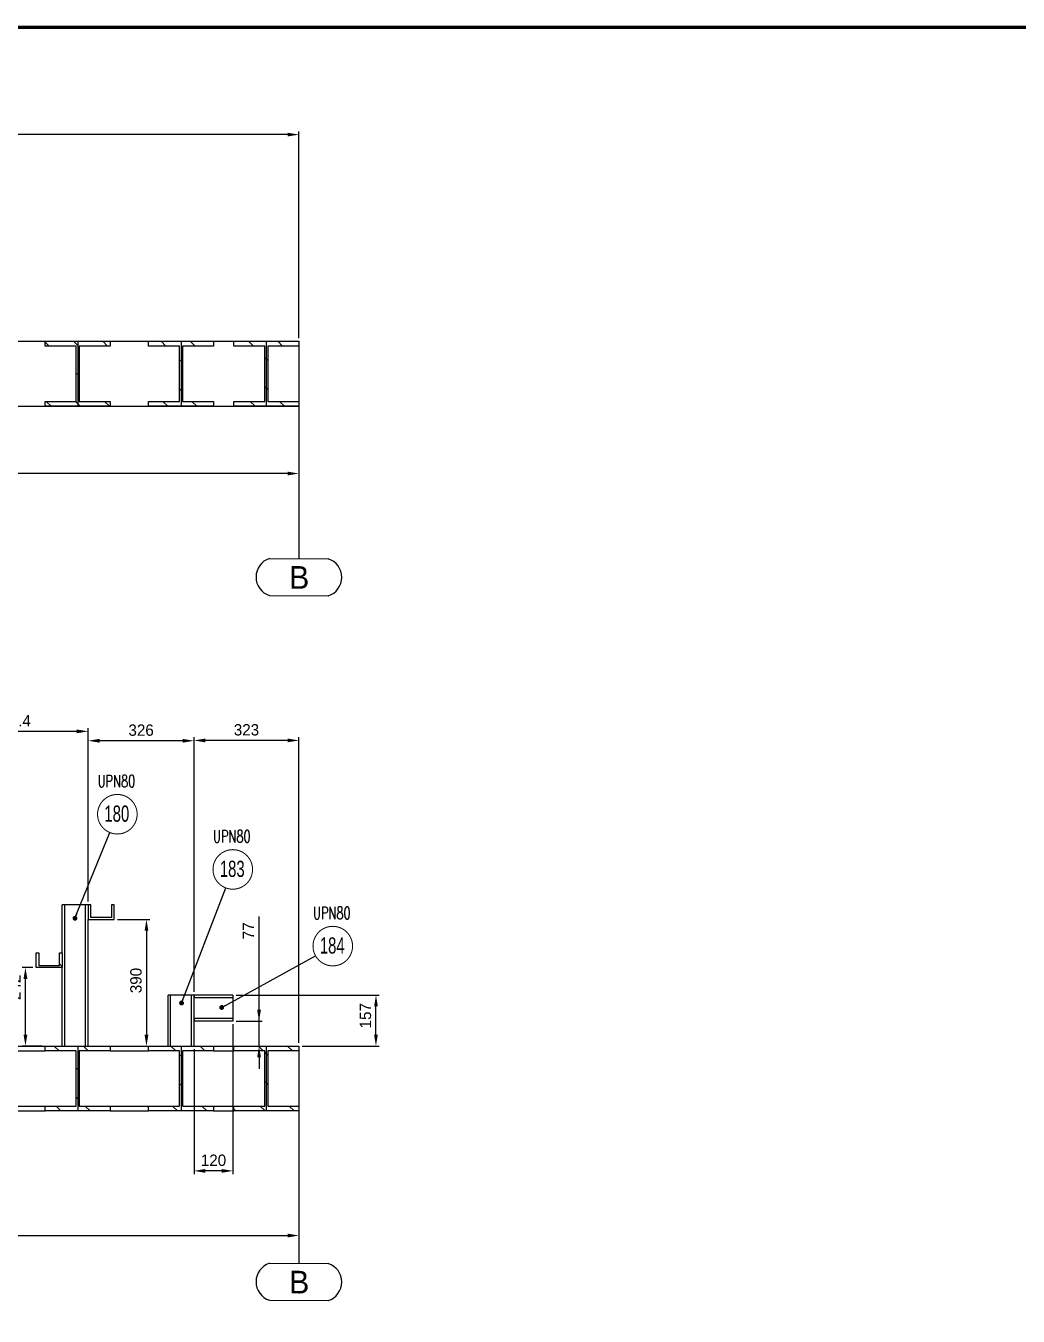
# Model space of a CAD drawing. Header units: millimetres. Extents: x 0 to 16187, y -20471 to 6290.
# Drawn here: x 2025.7 to 2331.3, y 3026.1 to 3423.6 of the extents above; entities that cross this region are included whole.
import ezdxf
from ezdxf.enums import TextEntityAlignment as Align

# ---------------------------------------------------------------- set-up
doc = ezdxf.new("R2010")
doc.units = ezdxf.units.MM
doc.header["$PDSIZE"] = -1
doc.layers.add('BORDER1', color=3, linetype='Continuous')
doc.layers.add('BORDER2', color=7, linetype='Continuous')
doc.styles.add('MtXpl_txt_shx', font='txt.shx', dxfattribs={"height": 0.2})
doc.styles.add('ROMANC', font='ROMANC', dxfattribs={"height": 5})
doc.styles.add('ROMANS', font='ROMANS.shx', dxfattribs={"width": 0.8})
doc.styles.add('ROMANT', font='ROMANT', dxfattribs={"height": 4})
doc.styles.add('SLDTEXTSTYLE2', font='TXT', dxfattribs={"width": 0.686449})
doc.dimstyles.new('AM_ISO', dxfattribs={"dimtxt": 3.5, "dimasz": 3.5, "dimexe": 1, "dimexo": 1, "dimgap": 1.5, "dimtad": 1, "dimdsep": 46, "dimtxsty": 'Standard', "dimcen": 0, "dimclrd": 1, "dimclre": 1, "dimclrt": 1, "dimadec": 0, "dimazin": 2, "dimtp": 0.1, "dimtm": 0.1, "dimtfac": 0.71, "dimtdec": 3, "dimtmove": 0, "dimatfit": 3, "dimfxl": 1, "dimlwd": -1, "dimlwe": -1, "dimarcsym": 1})
doc.dimstyles.new('AM_ISO$7', dxfattribs={"dimtxt": 3.5, "dimasz": 3.5, "dimexe": 1, "dimexo": 1, "dimgap": 1.5, "dimtad": 1, "dimtoh": 1, "dimdsep": 46, "dimtxsty": 'Standard', "dimcen": 0, "dimclrd": 1, "dimclre": 1, "dimclrt": 1, "dimadec": 0, "dimazin": 2, "dimtp": 0.1, "dimtm": 0.1, "dimtfac": 0.71, "dimtdec": 3, "dimtmove": 0, "dimatfit": 3, "dimfxl": 1, "dimlwd": -1, "dimlwe": -1, "dimarcsym": 1})
pattern_1 = [(135, (419.019, 1580.261), (-4.490128, -4.490128), [])]
pattern_2 = [(135, (419.019, 3584.333), (-4.490128, -4.490128), [])]

# ---------------------------------------------------------------- blocks, each defined once
blk = doc.blocks.new('*D3782')
at = {"color": 1, "linetype": 'ByBlock'}
for p, q in [((2053.93, 3148.36), (2063.89, 3148.36)), ((2062.89, 3144.86), (2062.89, 3112.86)), ((2052.73, 3109.36), (2063.89, 3109.36))]:
    blk.add_line(p, q, dxfattribs=at)
at = {"color": 1}
for points in [[(2063.47, 3144.86), (2062.3, 3144.86), (2062.89, 3148.36)], [(2062.3, 3112.86), (2063.47, 3112.86), (2062.89, 3109.36)]]:
    blk.add_solid(points, dxfattribs=at)
at = {"layer": 'Defpoints', "color": 0}
for p in [(2052.93, 3148.36), (2051.73, 3109.36), (2062.89, 3109.36)]:
    blk.add_point(p, dxfattribs=at)
at = {"color": 1, "insert": (2057.89, 3129.54), "char_height": 3.5, "attachment_point": 2, "rotation": 90}
blk.add_mtext('390', dxfattribs=at)
blk = doc.blocks.new('*D3783')
at = {"color": 1, "linetype": 'ByBlock'}
for p, q in [((2027.93, 3133.56), (2024.61, 3133.56)), ((2025.61, 3112.86), (2025.61, 3130.06)), ((2030.73, 3109.36), (2024.61, 3109.36))]:
    blk.add_line(p, q, dxfattribs=at)
at = {"color": 1}
for points in [[(2026.2, 3130.06), (2025.03, 3130.06), (2025.61, 3133.56)], [(2025.03, 3112.86), (2026.2, 3112.86), (2025.61, 3109.36)]]:
    blk.add_solid(points, dxfattribs=at)
at = {"layer": 'Defpoints', "color": 0}
for p in [(2025.61, 3133.56), (2028.93, 3133.56), (2031.73, 3109.36)]:
    blk.add_point(p, dxfattribs=at)
at = {"color": 1, "insert": (2020.61, 3127.44), "char_height": 3.5, "attachment_point": 2, "rotation": 90}
blk.add_mtext('242', dxfattribs=at)
blk = doc.blocks.new('*D3784')
at = {"color": 1, "linetype": 'ByBlock'}
for p, q in [((2097.55, 3117.06), (2097.55, 3149.26)), ((2097.55, 3120.56), (2097.55, 3124.06)), ((2090.53, 3117.06), (2098.55, 3117.06)), ((2097.55, 3109.36), (2097.55, 3117.06)), ((2090.83, 3109.36), (2098.55, 3109.36)), ((2097.55, 3105.86), (2097.55, 3102.36))]:
    blk.add_line(p, q, dxfattribs=at)
at = {"color": 1}
for points in [[(2096.97, 3120.56), (2098.14, 3120.56), (2097.55, 3117.06)], [(2098.14, 3105.86), (2096.97, 3105.86), (2097.55, 3109.36)]]:
    blk.add_solid(points, dxfattribs=at)
at = {"layer": 'Defpoints', "color": 0}
for p in [(2089.53, 3117.06), (2097.55, 3117.06), (2089.83, 3109.36)]:
    blk.add_point(p, dxfattribs=at)
at = {"color": 1, "insert": (2092.55, 3144.85), "char_height": 3.5, "attachment_point": 2, "rotation": 90}
blk.add_mtext('77', dxfattribs=at)
blk = doc.blocks.new('*D3785')
at = {"color": 1, "linetype": 'ByBlock'}
for p, q in [((2090.53, 3125.06), (2134.56, 3125.06)), ((2133.56, 3112.86), (2133.56, 3121.56)), ((2110.83, 3109.36), (2134.56, 3109.36))]:
    blk.add_line(p, q, dxfattribs=at)
at = {"color": 1}
for points in [[(2134.14, 3121.56), (2132.98, 3121.56), (2133.56, 3125.06)], [(2132.98, 3112.86), (2134.14, 3112.86), (2133.56, 3109.36)]]:
    blk.add_solid(points, dxfattribs=at)
at = {"layer": 'Defpoints', "color": 0}
for p in [(2089.53, 3125.06), (2133.56, 3125.06), (2109.83, 3109.36)]:
    blk.add_point(p, dxfattribs=at)
at = {"color": 1, "insert": (2128.56, 3118.7), "char_height": 3.5, "attachment_point": 2, "rotation": 90}
blk.add_mtext('157', dxfattribs=at)
blk = doc.blocks.new('*D3843')
at = {"color": 1, "linetype": 'ByBlock'}
for p, q in [((1904.53, 3356.14), (1904.53, 3391.12)), ((2109.83, 3327.44), (2109.83, 3391.12)), ((2106.33, 3390.12), (1908.03, 3390.12))]:
    blk.add_line(p, q, dxfattribs=at)
at = {"color": 1}
for points in [[(1908.03, 3390.7), (1908.03, 3389.54), (1904.53, 3390.12)], [(2106.33, 3389.54), (2106.33, 3390.7), (2109.83, 3390.12)]]:
    blk.add_solid(points, dxfattribs=at)
at = {"layer": 'Defpoints', "color": 0}
for p in [(1904.53, 3390.12), (1904.53, 3355.14), (2109.83, 3326.44)]:
    blk.add_point(p, dxfattribs=at)
at = {"color": 1, "insert": (2007.18, 3393.37), "char_height": 3.5, "attachment_point": 5}
blk.add_mtext('2053', dxfattribs=at)
blk = doc.blocks.new('*U609')
at = {"layer": 'BORDER1', "color": 154, "true_color": 0x1859a9, "const_width": 1}
blk.add_lwpolyline([(1.81, 811), (1144, 811), (1144, 0), (0, 0), (0, 811)], close=True, dxfattribs=at)
at = {"layer": 'BORDER2', "flags": 8}
for tag, height, style, p in [('REV-A', 3.24, 'ROMANS', (986.93, 140.25)), ('RE-A', 8.06, 'ROMANT', (1084.63, 7.17))]:
    blk.add_attdef(tag, text='', height=height, dxfattribs=dict(at, style=style)).set_placement(p, align=Align.CENTER)
at = {"layer": 'BORDER2', "style": 'ROMANS', "width": 3.830216}
blk.add_attdef('DATE-A', text='', height=3.24, dxfattribs=at).set_placement((995.51, 140.25), (1008.51, 140.25), align=Align.FIT)
at = {"layer": 'BORDER2'}
for tag, height, style, p in [('DRN-A', 3.24, 'ROMANS', (1018.38, 140.25)), ('CHD-A', 3.24, 'ROMANS', (1032.35, 140.25)), ('APD-A', 3.24, 'ROMANS', (1046.64, 140.25)), ('CONS_CONT_VEND', 4.2, 'ROMANC', (1061.39, 72.83))]:
    blk.add_attdef(tag, text='', height=height, dxfattribs=dict(at, style=style)).set_placement(p, align=Align.CENTER)
at = {"layer": 'BORDER2', "style": 'ROMANS', "width": 0.8}
for tag, p, height in [('1:X', (997.23, 122.55), 3.5), ('LOC', (1042.74, 122.55), 3.5), ('PROJ_NO', (1118.64, 122.55), 3.5), ('CONS_DRG_NO', (1011, 63), 3)]:
    blk.add_attdef(tag, p, '', height=height, dxfattribs=at)
at = {"layer": 'BORDER2', "lineweight": 30, "width": 0.8, "flags": 104}
blk.add_attdef('COMMENTS-A', text='', height=2.2, dxfattribs=at).set_placement((1055.21, 142.07), align=Align.MIDDLE_LEFT)
at = {"layer": 'BORDER2', "style": 'ROMANS', "width": 0.8}
for tag, p in [('PROJECT_TITLE_1', (1061.07, 55.35)), ('PROJECT_TITLE_2', (1061.07, 49.3))]:
    blk.add_attdef(tag, text='', height=3.5, dxfattribs=at).set_placement(p, align=Align.MIDDLE)
at = {"layer": 'BORDER2', "style": 'ROMANT', "width": 0.8}
for tag, p in [('DRG_TITLE_1', (1061.07, 36.31)), ('DRG_TITLE_2', (1061.07, 28.31)), ('DRG_TITLE_3', (1061.07, 20.31))]:
    blk.add_attdef(tag, text='', height=5, dxfattribs=at).set_placement(p, align=Align.CENTER)
at = {"layer": 'BORDER2', "style": 'ROMANT'}
for tag, p in [('AR', (995, 7.17)), ('PA', (1011.74, 7.17)), ('DC', (1028.45, 7.17)), ('TS', (1120.84, 7.17))]:
    blk.add_attdef(tag, p, '', height=8.06, dxfattribs=at)
for tag, p in [('SRNO', (1074.7, 7.17)), ('SH', (1115.8, 7.18))]:
    blk.add_attdef(tag, text='', height=8.06, dxfattribs=at).set_placement(p, align=Align.RIGHT)
at = {"layer": 'BORDER2', "style": 'ROMANS', "flags": 2}
blk.add_attdef('TB_VERSION', text='', height=2, dxfattribs=at).set_placement((1, -1), align=Align.TOP_LEFT)
blk = doc.blocks.new('*D4012')
at = {"color": 1, "linetype": 'ByBlock'}
for p, q in [((1478.43, 3088.36), (1478.43, 3049.99)), ((2109.83, 3088.36), (2109.83, 3049.99)), ((1481.93, 3050.99), (2106.33, 3050.99))]:
    blk.add_line(p, q, dxfattribs=at)
at = {"color": 1}
for points in [[(1481.93, 3051.57), (1481.93, 3050.4), (1478.43, 3050.99)], [(2106.33, 3050.4), (2106.33, 3051.57), (2109.83, 3050.99)]]:
    blk.add_solid(points, dxfattribs=at)
at = {"layer": 'Defpoints', "color": 0}
for p in [(1478.43, 3089.36), (2109.83, 3089.36), (2109.83, 3050.99)]:
    blk.add_point(p, dxfattribs=at)
at = {"color": 1, "insert": (1794.13, 3054.24), "char_height": 3.5, "attachment_point": 5}
blk.add_mtext('631.4', dxfattribs=at)
blk = doc.blocks.new('*D4013')
at = {"color": 1, "linetype": 'ByBlock'}
for p, q in [((1701.43, 3305.44), (1701.43, 3284.72)), ((2109.83, 3305.44), (2109.83, 3284.72)), ((2106.33, 3285.72), (1704.93, 3285.72))]:
    blk.add_line(p, q, dxfattribs=at)
at = {"color": 1}
for points in [[(1704.93, 3286.3), (1704.93, 3285.13), (1701.43, 3285.72)], [(2106.33, 3285.13), (2106.33, 3286.3), (2109.83, 3285.72)]]:
    blk.add_solid(points, dxfattribs=at)
at = {"layer": 'Defpoints', "color": 0}
for p in [(1701.43, 3306.44), (2109.83, 3306.44), (1701.43, 3285.72)]:
    blk.add_point(p, dxfattribs=at)
at = {"color": 1, "insert": (1905.63, 3288.97), "char_height": 3.5, "attachment_point": 5}
blk.add_mtext('4084', dxfattribs=at)
blk = doc.blocks.new('*D4473')
at = {"color": 1, "linetype": 'ByBlock'}
for p, q in [((2077.53, 3126.06), (2077.53, 3204.5)), ((2109.83, 3110.36), (2109.83, 3204.5)), ((2106.33, 3203.5), (2081.03, 3203.5))]:
    blk.add_line(p, q, dxfattribs=at)
at = {"color": 1}
for points in [[(2081.03, 3204.09), (2081.03, 3202.92), (2077.53, 3203.5)], [(2106.33, 3202.92), (2106.33, 3204.09), (2109.83, 3203.5)]]:
    blk.add_solid(points, dxfattribs=at)
at = {"layer": 'Defpoints', "color": 0}
for p in [(2077.53, 3203.5), (2077.53, 3125.06), (2109.83, 3109.36)]:
    blk.add_point(p, dxfattribs=at)
at = {"color": 1, "insert": (2093.68, 3206.75), "char_height": 3.5, "attachment_point": 5}
blk.add_mtext('323', dxfattribs=at)
blk = doc.blocks.new('*D4474')
at = {"color": 1, "linetype": 'ByBlock'}
for p, q in [((2044.93, 3153.86), (2044.93, 3204.4)), ((2077.53, 3126.06), (2077.53, 3204.4)), ((2074.03, 3203.4), (2048.43, 3203.4))]:
    blk.add_line(p, q, dxfattribs=at)
at = {"color": 1}
for points in [[(2048.43, 3203.98), (2048.43, 3202.81), (2044.93, 3203.4)], [(2074.03, 3202.81), (2074.03, 3203.98), (2077.53, 3203.4)]]:
    blk.add_solid(points, dxfattribs=at)
at = {"layer": 'Defpoints', "color": 0}
for p in [(2044.93, 3203.4), (2044.93, 3152.86), (2077.53, 3125.06)]:
    blk.add_point(p, dxfattribs=at)
at = {"color": 1, "insert": (2061.23, 3206.65), "char_height": 3.5, "attachment_point": 5}
blk.add_mtext('326', dxfattribs=at)
blk = doc.blocks.new('*D4475')
at = {"color": 1, "linetype": 'ByBlock'}
for p, q in [((2000.53, 3157.36), (2000.53, 3207.3)), ((2041.43, 3206.3), (2004.03, 3206.3)), ((2044.93, 3153.86), (2044.93, 3207.3))]:
    blk.add_line(p, q, dxfattribs=at)
at = {"color": 1}
for points in [[(2004.03, 3206.88), (2004.03, 3205.72), (2000.53, 3206.3)], [(2041.43, 3205.72), (2041.43, 3206.88), (2044.93, 3206.3)]]:
    blk.add_solid(points, dxfattribs=at)
at = {"layer": 'Defpoints', "color": 0}
for p in [(2000.53, 3206.3), (2000.53, 3156.36), (2044.93, 3152.86)]:
    blk.add_point(p, dxfattribs=at)
at = {"color": 1, "insert": (2022.73, 3209.55), "char_height": 3.5, "attachment_point": 5}
blk.add_mtext('44.4', dxfattribs=at)
blk = doc.blocks.new('A$7E9318A251333')
at = {"color": 1}
blk.add_line((13.2, 77.37), (13.2, 11.43), dxfattribs=at)
at = {"color": 1, "ltscale": 0.2}
blk.add_line((4.15, 11.48), (22.25, 11.39), dxfattribs=at)
at = {"color": 1, "linetype": 'Continuous', "lineweight": 25}
blk.add_line((4.14, 0.09), (22.29, 0.01), dxfattribs=at)
at = {"color": 1, "ltscale": 0.2}
for centre, radius, start, end in [((5.98, 5.79), 5.98, 107.869, 252.0246), ((20.4, 5.69), 5.99, 287.9651, 71.9697)]:
    blk.add_arc(centre, radius, start, end, dxfattribs=at)
at = {"color": 1, "linetype": 'Continuous', "lineweight": 25}
blk.add_text('B', height=7, rotation=359.9537, dxfattribs=at).set_placement((10.17, 2.17))
blk = doc.blocks.new('*D5608')
at = {"color": 1, "linetype": 'ByBlock'}
for p, q in [((2089.53, 3116.06), (2089.53, 3069.91)), ((2077.53, 3108.36), (2077.53, 3069.91)), ((2086.03, 3070.91), (2081.03, 3070.91))]:
    blk.add_line(p, q, dxfattribs=at)
at = {"color": 1}
for points in [[(2081.03, 3071.49), (2081.03, 3070.32), (2077.53, 3070.91)], [(2086.03, 3070.32), (2086.03, 3071.49), (2089.53, 3070.91)]]:
    blk.add_solid(points, dxfattribs=at)
at = {"layer": 'Defpoints', "color": 0}
for p in [(2089.53, 3117.06), (2077.53, 3109.36), (2077.53, 3070.91)]:
    blk.add_point(p, dxfattribs=at)
at = {"color": 1, "insert": (2083.53, 3074.16), "char_height": 3.5, "attachment_point": 5}
blk.add_mtext('120', dxfattribs=at)

msp = doc.modelspace()

# ---------------------------------------------------------------- hatches: boundary and pattern name
at = {"linetype": 'Continuous', "lineweight": 18}
h = msp.add_hatch(dxfattribs=at)
h.set_pattern_fill('ANSI31', scale=2, angle=90, style=0)
h.set_pattern_definition(pattern_1)
h.paths.add_polyline_path([(2041.72547, 3326.44239), (2031.72547, 3326.44239), (2031.72547, 3324.94239), (2041.27547, 3324.94239), (2041.27547, 3307.94239), (2031.72547, 3307.94239), (2031.72547, 3306.44239), (2041.72547, 3306.44239)], flags=0)
h = msp.add_hatch(dxfattribs=at)
h.set_pattern_fill('ANSI31', scale=2, angle=90, style=0)
h.set_pattern_definition(pattern_1)
h.paths.add_polyline_path([(2041.72547, 3326.44239), (2041.72547, 3306.44239), (2051.72547, 3306.44239), (2051.72547, 3307.94239), (2042.17547, 3307.94239), (2042.17547, 3324.94239), (2051.72547, 3324.94239), (2051.72547, 3326.44239)], flags=0)
h = msp.add_hatch(dxfattribs=at)
h.set_pattern_fill('ANSI31', scale=2, angle=90, style=0)
h.set_pattern_definition(pattern_1)
h.paths.add_polyline_path([(2073.52547, 3326.44239), (2063.52547, 3326.44239), (2063.52547, 3324.94239), (2073.07547, 3324.94239), (2073.07547, 3307.94239), (2063.52547, 3307.94239), (2063.52547, 3306.44239), (2073.52547, 3306.44239)], flags=0)
h = msp.add_hatch(dxfattribs=at)
h.set_pattern_fill('ANSI31', scale=2, angle=90, style=0)
h.set_pattern_definition(pattern_1)
h.paths.add_polyline_path([(2073.52547, 3326.44239), (2073.52547, 3306.44239), (2083.52547, 3306.44239), (2083.52547, 3307.94239), (2073.97547, 3307.94239), (2073.97547, 3324.94239), (2083.52547, 3324.94239), (2083.52547, 3326.44239)], flags=0)
h = msp.add_hatch(dxfattribs=at)
h.set_pattern_fill('ANSI31', scale=2, angle=90, style=0)
h.set_pattern_definition(pattern_1)
h.paths.add_polyline_path([(2099.37547, 3324.94239), (2099.37547, 3307.94239), (2089.82547, 3307.94239), (2089.82547, 3306.44239), (2099.82547, 3306.44239), (2099.82547, 3326.44239), (2089.82547, 3326.44239), (2089.82547, 3324.94239)], flags=0)
h = msp.add_hatch(dxfattribs=at)
h.set_pattern_fill('ANSI31', scale=2, angle=90, style=0)
h.set_pattern_definition(pattern_1)
h.paths.add_polyline_path([(2109.82547, 3326.44239), (2099.82547, 3326.44239), (2099.82547, 3306.44239), (2109.82547, 3306.44239), (2109.82547, 3307.94239), (2100.27547, 3307.94239), (2100.27547, 3324.94239), (2109.82547, 3324.94239)], flags=0)
h = msp.add_hatch(dxfattribs=at)
h.set_pattern_fill('ANSI31', scale=2, angle=90, style=0)
h.set_pattern_definition(pattern_2)
h.paths.add_polyline_path([(2028.92547, 3133.56117), (2036.92547, 3133.56117), (2036.92547, 3138.06117), (2036.12547, 3138.06117), (2036.12547, 3134.16117), (2029.72547, 3134.16117), (2029.72547, 3138.06117), (2028.92547, 3138.06117)], flags=0)
h = msp.add_hatch(dxfattribs=at)
h.set_pattern_fill('ANSI31', scale=2, angle=90, style=0)
h.set_pattern_definition(pattern_2)
h.paths.add_polyline_path([(2041.72547, 3109.36117), (2031.72547, 3109.36117), (2031.72547, 3107.86117), (2041.27547, 3107.86117), (2041.27547, 3090.86117), (2031.72547, 3090.86117), (2031.72547, 3089.36117), (2041.72547, 3089.36117)], flags=0)
h = msp.add_hatch(dxfattribs=at)
h.set_pattern_fill('ANSI31', scale=2, angle=90, style=0)
h.set_pattern_definition(pattern_2)
h.paths.add_polyline_path([(2041.72547, 3109.36117), (2041.72547, 3089.36117), (2051.72547, 3089.36117), (2051.72547, 3090.86117), (2042.17547, 3090.86117), (2042.17547, 3107.86117), (2051.72547, 3107.86117), (2051.72547, 3109.36117)], flags=0)
h = msp.add_hatch(dxfattribs=at)
h.set_pattern_fill('ANSI31', scale=2, angle=90, style=0)
h.set_pattern_definition(pattern_2)
h.paths.add_polyline_path([(2073.52547, 3109.36117), (2063.52547, 3109.36117), (2063.52547, 3107.86117), (2073.07547, 3107.86117), (2073.07547, 3090.86117), (2063.52547, 3090.86117), (2063.52547, 3089.36117), (2073.52547, 3089.36117)], flags=0)
h = msp.add_hatch(dxfattribs=at)
h.set_pattern_fill('ANSI31', scale=2, angle=90, style=0)
h.set_pattern_definition(pattern_2)
h.paths.add_polyline_path([(2073.52547, 3109.36117), (2073.52547, 3089.36117), (2083.52547, 3089.36117), (2083.52547, 3090.86117), (2073.97547, 3090.86117), (2073.97547, 3107.86117), (2083.52547, 3107.86117), (2083.52547, 3109.36117)], flags=0)
h = msp.add_hatch(dxfattribs=at)
h.set_pattern_fill('ANSI31', scale=2, angle=90, style=0)
h.set_pattern_definition(pattern_2)
h.paths.add_polyline_path([(2099.37547, 3107.86117), (2099.37547, 3090.86117), (2089.82547, 3090.86117), (2089.82547, 3089.36117), (2099.82547, 3089.36117), (2099.82547, 3109.36117), (2089.82547, 3109.36117), (2089.82547, 3107.86117)], flags=0)
h = msp.add_hatch(dxfattribs=at)
h.set_pattern_fill('ANSI31', scale=2, angle=90, style=0)
h.set_pattern_definition(pattern_2)
h.paths.add_polyline_path([(2109.82547, 3109.36117), (2099.82547, 3109.36117), (2099.82547, 3089.36117), (2109.82547, 3089.36117), (2109.82547, 3090.86117), (2100.27547, 3090.86117), (2100.27547, 3107.86117), (2109.82547, 3107.86117)], flags=0)

# ---------------------------------------------------------------- linework, layer by layer
for p, q in [((1721.42547, 3326.44239), (2109.82547, 3326.44239)), ((1721.42547, 3306.44239), (2109.82547, 3306.44239))]:
    msp.add_line(p, q)
at = {"color": 7, "linetype": 'Continuous', "lineweight": 25}
for p, q in [((2031.72547, 3324.94239), (2031.72547, 3326.44239)), ((2031.72547, 3326.44239), (2041.72547, 3326.44239)), ((2041.27547, 3324.94239), (2031.72547, 3324.94239)), ((2041.27547, 3307.94239), (2041.27547, 3324.94239)), ((2041.72547, 3326.44239), (2041.72547, 3306.44239)), ((2041.72547, 3326.44239), (2051.72547, 3326.44239)), ((2051.72547, 3324.94239), (2042.17547, 3324.94239)), ((2042.17547, 3324.94239), (2042.17547, 3307.94239)), ((2051.72547, 3326.44239), (2051.72547, 3324.94239)), ((2063.52547, 3324.94239), (2063.52547, 3326.44239)), ((2063.52547, 3326.44239), (2073.52547, 3326.44239)), ((2073.07547, 3324.94239), (2063.52547, 3324.94239)), ((2073.07547, 3307.94239), (2073.07547, 3324.94239)), ((2073.52547, 3326.44239), (2073.52547, 3306.44239)), ((2073.52547, 3326.44239), (2083.52547, 3326.44239)), ((2083.52547, 3324.94239), (2073.97547, 3324.94239)), ((2073.97547, 3324.94239), (2073.97547, 3307.94239)), ((2083.52547, 3326.44239), (2083.52547, 3324.94239)), ((2089.82547, 3324.94239), (2089.82547, 3326.44239)), ((2089.82547, 3326.44239), (2099.82547, 3326.44239)), ((2099.37547, 3324.94239), (2089.82547, 3324.94239)), ((2099.37547, 3307.94239), (2099.37547, 3324.94239)), ((2099.82547, 3306.44239), (2099.82547, 3326.44239)), ((2099.82547, 3326.44239), (2109.82547, 3326.44239)), ((2109.82547, 3324.94239), (2100.27547, 3324.94239)), ((2100.27547, 3324.94239), (2100.27547, 3307.94239)), ((2109.82547, 3326.44239), (2109.82547, 3324.94239)), ((2031.72547, 3307.94239), (2041.27547, 3307.94239)), ((2031.72547, 3306.44239), (2031.72547, 3307.94239)), ((2042.17547, 3307.94239), (2051.72547, 3307.94239)), ((2051.72547, 3307.94239), (2051.72547, 3306.44239)), ((2063.52547, 3306.44239), (2063.52547, 3307.94239)), ((2063.52547, 3307.94239), (2073.07547, 3307.94239)), ((2073.97547, 3307.94239), (2083.52547, 3307.94239)), ((2083.52547, 3307.94239), (2083.52547, 3306.44239)), ((2089.82547, 3306.44239), (2089.82547, 3307.94239)), ((2089.82547, 3307.94239), (2099.37547, 3307.94239)), ((2100.27547, 3307.94239), (2109.82547, 3307.94239)), ((2109.82547, 3307.94239), (2109.82547, 3306.44239)), ((2041.72547, 3306.44239), (2031.72547, 3306.44239)), ((2051.72547, 3306.44239), (2041.72547, 3306.44239)), ((2073.52547, 3306.44239), (2063.52547, 3306.44239)), ((2083.52547, 3306.44239), (2073.52547, 3306.44239)), ((2099.82547, 3306.44239), (2089.82547, 3306.44239)), ((2109.82547, 3306.44239), (2099.82547, 3306.44239)), ((2037.72547, 3152.86117), (2036.92547, 3152.86117)), ((2036.92547, 3138.06117), (2036.92547, 3152.86117)), ((2037.72547, 3109.36117), (2037.72547, 3152.86117)), ((2044.12547, 3152.86117), (2037.72547, 3152.86117)), ((2044.12547, 3109.36117), (2044.12547, 3152.86117)), ((2044.92547, 3152.86117), (2044.12547, 3152.86117)), ((2044.92547, 3152.86117), (2044.92547, 3148.36117)), ((2045.72547, 3152.86117), (2044.92547, 3152.86117)), ((2045.72547, 3148.96117), (2045.72547, 3152.86117)), ((2052.92547, 3152.86117), (2052.12547, 3152.86117)), ((2052.12547, 3152.86117), (2052.12547, 3148.96117)), ((2052.92547, 3148.36117), (2052.92547, 3152.86117)), ((2044.92547, 3148.36117), (2052.92547, 3148.36117)), ((2044.92547, 3109.36117), (2044.92547, 3148.36117)), ((2052.12547, 3148.96117), (2045.72547, 3148.96117)), ((2028.92547, 3138.06117), (2029.72547, 3138.06117)), ((2028.92547, 3133.56117), (2028.92547, 3138.06117)), ((2029.72547, 3138.06117), (2029.72547, 3134.16117)), ((2036.12547, 3138.06117), (2036.92547, 3138.06117)), ((2036.12547, 3134.16117), (2036.12547, 3138.06117)), ((2036.92547, 3138.06117), (2036.92547, 3133.56117)), ((2036.92547, 3133.56117), (2028.92547, 3133.56117)), ((2029.72547, 3134.16117), (2036.12547, 3134.16117)), ((2036.92547, 3109.36117), (2036.92547, 3133.56117)), ((2070.32547, 3125.06117), (2069.52547, 3125.06117)), ((2069.52547, 3109.36117), (2069.52547, 3125.06117)), ((2070.32547, 3109.36117), (2070.32547, 3125.06117)), ((2076.72547, 3125.06117), (2070.32547, 3125.06117)), ((2077.52547, 3125.06117), (2076.72547, 3125.06117)), ((2076.72547, 3109.36117), (2076.72547, 3125.06117)), ((2089.52547, 3125.06117), (2077.52547, 3125.06117)), ((2077.52547, 3125.06117), (2077.52547, 3124.26117)), ((2077.52547, 3109.36117), (2077.52547, 3125.06117)), ((2089.52547, 3124.26117), (2077.52547, 3124.26117)), ((2089.52547, 3125.06117), (2089.52547, 3124.26117)), ((2089.52547, 3124.26117), (2089.52547, 3117.86117)), ((2089.52547, 3117.86117), (2077.52547, 3117.86117)), ((2077.52547, 3117.86117), (2077.52547, 3117.06117)), ((2089.52547, 3117.06117), (2077.52547, 3117.06117)), ((2089.52547, 3117.86117), (2089.52547, 3117.06117)), ((2011.22547, 3109.36117), (2031.72547, 3109.36117)), ((2031.72547, 3107.86117), (2031.72547, 3109.36117)), ((2031.72547, 3109.36117), (2041.72547, 3109.36117)), ((2041.72547, 3109.36117), (2041.72547, 3089.36117)), ((2041.72547, 3109.36117), (2051.72547, 3109.36117)), ((2051.72547, 3109.36117), (2051.72547, 3107.86117)), ((2051.72547, 3109.36117), (2063.52547, 3109.36117)), ((2063.52547, 3107.86117), (2063.52547, 3109.36117)), ((2063.52547, 3109.36117), (2073.52547, 3109.36117)), ((2073.52547, 3109.36117), (2073.52547, 3089.36117)), ((2073.52547, 3109.36117), (2083.52547, 3109.36117)), ((2083.52547, 3109.36117), (2083.52547, 3107.86117)), ((2083.52547, 3109.36117), (2089.82547, 3109.36117)), ((2089.82547, 3107.86117), (2089.82547, 3109.36117)), ((2089.82547, 3109.36117), (2099.82547, 3109.36117)), ((2099.82547, 3089.36117), (2099.82547, 3109.36117)), ((2099.82547, 3109.36117), (2109.82547, 3109.36117)), ((2109.82547, 3109.36117), (2109.82547, 3107.86117)), ((2011.22547, 3107.86117), (2031.72547, 3107.86117)), ((2041.27547, 3107.86117), (2031.72547, 3107.86117)), ((2041.27547, 3090.86117), (2041.27547, 3107.86117)), ((2051.72547, 3107.86117), (2042.17547, 3107.86117)), ((2042.17547, 3107.86117), (2042.17547, 3090.86117)), ((2051.72547, 3107.86117), (2063.52547, 3107.86117)), ((2073.07547, 3107.86117), (2063.52547, 3107.86117)), ((2073.07547, 3090.86117), (2073.07547, 3107.86117)), ((2083.52547, 3107.86117), (2073.97547, 3107.86117)), ((2073.97547, 3107.86117), (2073.97547, 3090.86117)), ((2083.52547, 3107.86117), (2089.82547, 3107.86117)), ((2099.37547, 3107.86117), (2089.82547, 3107.86117)), ((2099.37547, 3090.86117), (2099.37547, 3107.86117)), ((2109.82547, 3107.86117), (2100.27547, 3107.86117)), ((2100.27547, 3107.86117), (2100.27547, 3090.86117)), ((2011.22547, 3090.86117), (2031.72547, 3090.86117)), ((2011.22547, 3089.36117), (2031.72547, 3089.36117)), ((2031.72547, 3090.86117), (2041.27547, 3090.86117)), ((2031.72547, 3089.36117), (2031.72547, 3090.86117)), ((2041.72547, 3089.36117), (2031.72547, 3089.36117)), ((2051.72547, 3089.36117), (2041.72547, 3089.36117)), ((2042.17547, 3090.86117), (2051.72547, 3090.86117)), ((2051.72547, 3090.86117), (2051.72547, 3089.36117)), ((2051.72547, 3090.86117), (2063.52547, 3090.86117)), ((2051.72547, 3089.36117), (2063.52547, 3089.36117)), ((2063.52547, 3089.36117), (2063.52547, 3090.86117)), ((2063.52547, 3090.86117), (2073.07547, 3090.86117)), ((2073.52547, 3089.36117), (2063.52547, 3089.36117)), ((2083.52547, 3089.36117), (2073.52547, 3089.36117)), ((2073.97547, 3090.86117), (2083.52547, 3090.86117)), ((2083.52547, 3090.86117), (2083.52547, 3089.36117)), ((2083.52547, 3090.86117), (2089.82547, 3090.86117)), ((2083.52547, 3089.36117), (2089.82547, 3089.36117)), ((2089.82547, 3089.36117), (2089.82547, 3090.86117)), ((2089.82547, 3090.86117), (2099.37547, 3090.86117)), ((2099.82547, 3089.36117), (2089.82547, 3089.36117)), ((2109.82547, 3089.36117), (2099.82547, 3089.36117)), ((2100.27547, 3090.86117), (2109.82547, 3090.86117)), ((2109.82547, 3090.86117), (2109.82547, 3089.36117))]:
    msp.add_line(p, q, dxfattribs=at)
at = {"color": 2, "const_width": 0.3125}
for points in [[(2047.82365, 3180.76786, -1), (2060.01115, 3180.76786, -1)], [(2083.37212, 3163.76532, -1), (2095.55962, 3163.76532, -1)]]:
    msp.add_lwpolyline(points, format="xyb", close=True, dxfattribs=at)
at = {"color": 4}
msp.add_lwpolyline([(2114.16853, 3140.14575, 0.3125, 0.3125, -1), (2126.35603, 3140.14575, 0.3125, 0.3125, -1)], format="xyseb", close=True, dxfattribs=at)

# ---------------------------------------------------------------- block references
for p in [(2096.62397, 3248.04847), (2096.62397, 3030.96725)]:
    msp.add_blockref('A$7E9318A251333', p)
at = {"layer": 'BORDER1'}
msp.add_blockref('*U609', (1420.17862, 2612.13313), dxfattribs=at)

# ---------------------------------------------------------------- texts
at = {"color": 2, "lineweight": 25, "style": 'MtXpl_txt_shx', "width": 0.6875}
for p in [(2047.83924, 3189.1006), (2083.38772, 3172.09807)]:
    msp.add_text('UPN80', height=3.75, dxfattribs=at).set_placement(p)
at = {"color": 2, "lineweight": 25, "style": 'SLDTEXTSTYLE2', "width": 0.686449}
for s, p in [('180', (2053.75092, 3180.96083)), ('183', (2089.2994, 3163.95829))]:
    msp.add_text(s, height=5, dxfattribs=at).set_placement(p, align=Align.MIDDLE_CENTER)
at = {"color": 4, "style": 'MtXpl_txt_shx', "width": 0.6875}
msp.add_text('UPN80', height=3.75, dxfattribs=at).set_placement((2114.18412, 3148.4785))
at = {"color": 4, "style": 'SLDTEXTSTYLE2', "width": 0.686449}
msp.add_text('184', height=5, dxfattribs=at).set_placement((2120.09581, 3140.33872), align=Align.MIDDLE_CENTER)

# ---------------------------------------------------------------- dimensions: what is measured, and where the dimension line sits
for base, p1, p2, picture, middle in [((1904.52547, 3390.12014), (2109.82547, 3326.44239), (1904.52547, 3355.14239), '*D3843', (2007.17547, 3393.37014)), ((1701.42547, 3285.71601), (2109.82547, 3306.44239), (1701.42547, 3306.44239), '*D4013', (1905.62547, 3288.96601)), ((2044.92547, 3203.39628), (2077.52547, 3125.06117), (2044.92547, 3152.86117), '*D4474', (2061.22547, 3206.64628)), ((2077.52547, 3203.50378), (2109.82547, 3109.36117), (2077.52547, 3125.06117), '*D4473', (2093.67547, 3206.75378)), ((2077.52547, 3070.90547), (2089.52547, 3117.06117), (2077.52547, 3109.36117), '*D5608', (2083.52547, 3074.15547))]:
    dim = msp.add_linear_dim(base=base, p1=p1, p2=p2, dimstyle='AM_ISO', override={"dimtxt": 3.5, "dimlfac": 10})
    dim.commit()
    dim.dimension.update_dxf_attribs({"geometry": picture, "text_midpoint": middle})
for base, p1, p2, picture, middle in [((2000.52547, 3206.29961), (2044.92547, 3152.86117), (2000.52547, 3156.36117), '*D4475', (2022.72547, 3209.54961)), ((2109.82547, 3050.98789), (1478.42547, 3089.36117), (2109.82547, 3089.36117), '*D4012', (1794.12547, 3054.23789))]:
    dim = msp.add_linear_dim(base=base, p1=p1, p2=p2, dimstyle='AM_ISO')
    dim.commit()
    dim.dimension.update_dxf_attribs({"geometry": picture, "text_midpoint": middle})
for base, p1, p2, picture, middle in [((2062.88554, 3109.36117), (2052.92547, 3148.36117), (2051.72547, 3109.36117), '*D3782', (2062.88554, 3129.53935)), ((2097.55355, 3117.06117), (2089.82547, 3109.36117), (2089.52547, 3117.06117), '*D3784', (2097.55355, 3144.84767)), ((2025.61489, 3133.56117), (2031.72547, 3109.36117), (2028.92547, 3133.56117), '*D3783', (2025.61489, 3127.4447)), ((2133.5599, 3125.06117), (2109.83216, 3109.36117), (2089.52547, 3125.06117), '*D3785', (2133.5599, 3118.70136))]:
    dim = msp.add_linear_dim(base=base, p1=p1, p2=p2, angle=90, dimstyle='AM_ISO', override={"dimtxt": 3.5, "dimlfac": 10})
    dim.commit()
    dim.dimension.update_dxf_attribs({"geometry": picture, "text_midpoint": middle, "dimtype": 160})

# ---------------------------------------------------------------- leaders
at = {"color": 2}
for points in [[(2040.86985, 3148.72254), (2051.61944, 3175.12399)], [(2073.69029, 3122.61474), (2087.28456, 3158.07536)], [(2086.05066, 3121.24772), (2114.92822, 3137.19929)]]:
    msp.add_leader(points, dimstyle='AM_ISO$7', override={"dimasz": 1.5, "dimldrblk": 'Dot'}, dxfattribs=at)

doc.saveas('drawing.dxf')
